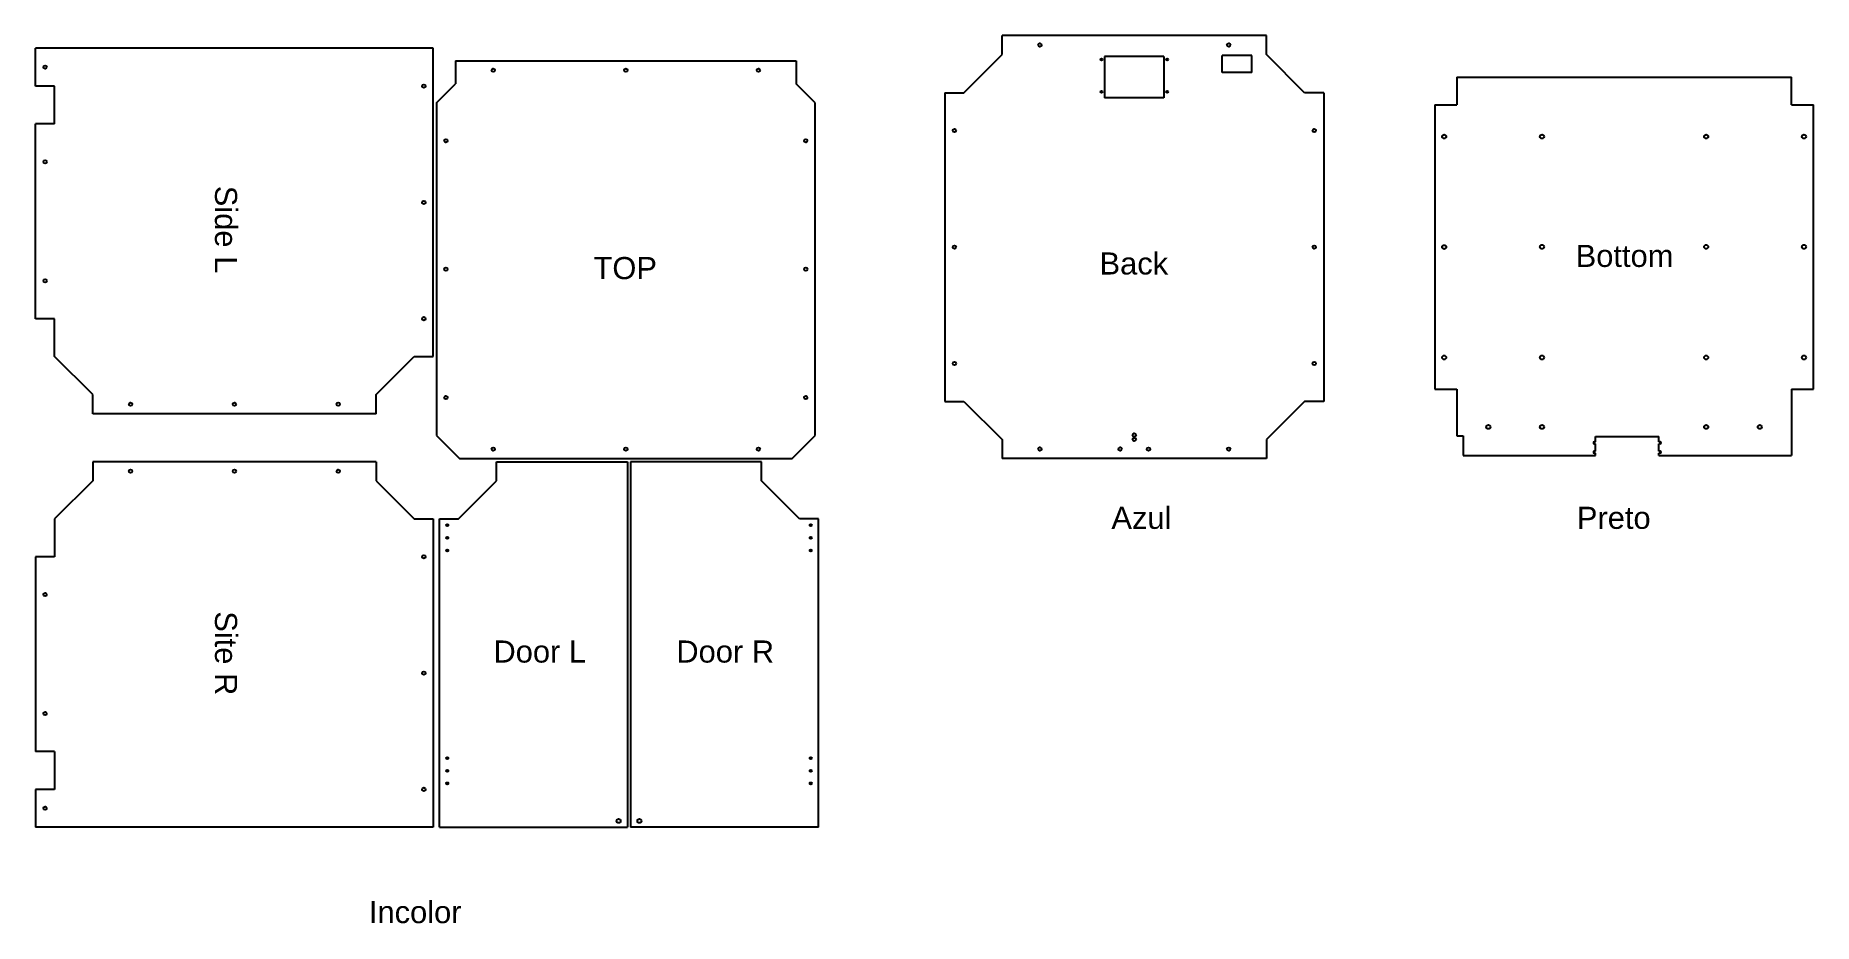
# Model space of a CAD drawing. Header units: millimetres. Extents: x 3397 to 6214, y 686 to 2093.
import ezdxf

# ---------------------------------------------------------------- set-up
doc = ezdxf.new("R2010")
doc.units = ezdxf.units.MM
doc.styles.get("Standard").update_dxf_attribs({"font": 'ARIAL.TTF'})

msp = doc.modelspace()

# ---------------------------------------------------------------- linework, layer by layer
for p, q in [((4928.4, 2062.5), (4928.4, 2092.7)), ((5347.4, 2092.7), (4928.4, 2092.7)), ((5347.4, 2062.5), (5347.4, 2092.7)), ((4027.5, 2072.7), (3397.5, 2072.7)), ((3397.5, 2012.7), (3397.5, 2072.7)), ((4027.5, 1584.2), (4027.5, 2072.7)), ((4868.1, 2002.2), (4928.4, 2062.5)), ((5184.9, 2059.7), (5090.9, 2059.7)), ((5090.9, 2059.7), (5090.9, 1994.2)), ((5184.9, 2059.7), (5184.9, 1994.2)), ((5277.1, 2034), (5277.1, 2061.1)), ((5324, 2061.1), (5277.1, 2061.1)), ((5324, 2034), (5324, 2061.1)), ((5407.7, 2002.2), (5347.4, 2062.5)), ((4062.5, 2052.7), (4602.5, 2052.7)), ((4062.5, 2052.7), (4062.5, 2016.1)), ((4602.5, 2052.7), (4602.5, 2016.1)), ((5324, 2034), (5277.1, 2034)), ((3427.7, 2012.7), (3397.5, 2012.7)), ((3427.7, 1952.7), (3427.7, 2012.7)), ((4032.5, 1986.1), (4062.5, 2016.1)), ((4632.5, 1986.1), (4602.5, 2016.1)), ((4837.9, 2002.2), (4837.9, 1513.2)), ((4837.9, 2002.2), (4868.1, 2002.2)), ((5437.9, 2002.2), (5407.7, 2002.2)), ((5437.9, 2002.2), (5437.9, 1513.2)), ((5648.7, 2026.7), (6178.7, 2026.7)), ((5648.7, 2026.7), (5648.7, 1982.7)), ((6178.7, 1982.7), (6178.7, 2026.7)), ((4032.5, 1986.1), (4032.5, 1459.3)), ((4632.5, 1459.3), (4632.5, 1986.1)), ((5184.9, 1994.2), (5090.9, 1994.2)), ((5613.7, 1982.7), (5648.7, 1982.7)), ((5613.7, 1982.7), (5613.7, 1532.7)), ((6178.7, 1982.7), (6213.7, 1982.7)), ((6213.7, 1532.7), (6213.7, 1982.7)), ((3427.7, 1952.7), (3397.5, 1952.7)), ((3397.5, 1644.2), (3397.5, 1952.7)), ((3427.7, 1644.2), (3397.5, 1644.2)), ((3427.7, 1584.2), (3427.7, 1644.2)), ((3488, 1523.9), (3427.7, 1584.2)), ((3937, 1523.9), (3997.3, 1584.2)), ((3997.3, 1584.2), (4027.5, 1584.2)), ((3488, 1493.7), (3488, 1523.9)), ((3937, 1493.7), (3937, 1523.9)), ((5613.7, 1532.7), (5648.7, 1532.7)), ((5648.7, 1532.7), (5648.7, 1458.7)), ((6178.7, 1532.7), (6213.7, 1532.7)), ((6178.7, 1532.7), (6178.7, 1427.7)), ((3937, 1493.7), (3488, 1493.7)), ((4837.9, 1513.2), (4868.1, 1513.2)), ((4868.1, 1513.2), (4928.4, 1452.9)), ((5407.7, 1513.2), (5347.4, 1452.9)), ((5437.9, 1513.2), (5407.7, 1513.2)), ((4032.5, 1459.3), (4069.1, 1422.7)), ((4595.9, 1422.7), (4632.5, 1459.3)), ((4928.4, 1452.9), (4928.4, 1422.7)), ((5347.4, 1452.9), (5347.4, 1422.7)), ((5648.7, 1458.7), (5658.7, 1458.7)), ((5658.7, 1458.7), (5658.7, 1427.7)), ((5866.7, 1449.3), (5868.7, 1449.3)), ((5866.7, 1446), (5868.7, 1446)), ((5868.7, 1457.7), (5968.7, 1457.7)), ((5868.7, 1449.3), (5868.7, 1457.7)), ((5868.7, 1434.3), (5868.7, 1446)), ((5968.7, 1449.3), (5968.7, 1457.7)), ((5970.7, 1449.3), (5968.7, 1449.3)), ((5968.7, 1434.3), (5968.7, 1446)), ((5970.7, 1446), (5968.7, 1446)), ((3488, 1417.7), (3488, 1387.5)), ((3937, 1417.7), (3488, 1417.7)), ((3937, 1417.7), (3937, 1387.5)), ((4069.1, 1422.7), (4595.9, 1422.7)), ((4127.7, 1417.7), (4335, 1417.7)), ((4127.7, 1387.5), (4127.7, 1417.7)), ((4335, 1417.7), (4335, 838.7)), ((4547.3, 1417.7), (4340, 1417.7)), ((4340, 1417.7), (4340, 838.7)), ((4547.3, 1387.5), (4547.3, 1417.7)), ((5347.4, 1422.7), (4928.4, 1422.7)), ((5658.7, 1427.7), (5868.7, 1427.7)), ((5866.7, 1434.3), (5868.7, 1434.3)), ((5866.7, 1431), (5868.7, 1431)), ((5868.7, 1427.7), (5868.7, 1431)), ((5970.7, 1434.3), (5968.7, 1434.3)), ((5968.7, 1427.7), (5968.7, 1431)), ((5970.7, 1431), (5968.7, 1431)), ((5968.7, 1427.7), (6178.7, 1427.7)), ((3488, 1387.5), (3427.7, 1327.2)), ((3937, 1387.5), (3997.3, 1327.2)), ((4067.4, 1327.2), (4127.7, 1387.5)), ((4607.6, 1327.2), (4547.3, 1387.5)), ((3427.7, 1327.2), (3427.7, 1267.2)), ((3997.3, 1327.2), (4027.5, 1327.2)), ((4027.5, 1327.2), (4027.5, 838.7)), ((4037.2, 1327.2), (4067.4, 1327.2)), ((4037.2, 838.7), (4037.2, 1327.2)), ((4637.8, 1327.2), (4607.6, 1327.2)), ((4637.8, 838.7), (4637.8, 1327.2)), ((3427.7, 1267.2), (3397.5, 1267.2)), ((3397.5, 1267.2), (3397.5, 958.7)), ((3427.7, 958.7), (3397.5, 958.7)), ((3427.7, 958.7), (3427.7, 898.7)), ((3427.7, 898.7), (3397.5, 898.7)), ((3397.5, 898.7), (3397.5, 838.7)), ((4027.5, 838.7), (3397.5, 838.7)), ((4037.2, 838.7), (4335, 838.7)), ((4637.8, 838.7), (4340, 838.7))]:
    msp.add_line(p, q)
for centre, radius in [((4988.4, 2077.7), 2.7), ((5085.9, 2054.7), 1.65), ((5189.9, 2054.7), 1.65), ((5287.4, 2077.7), 2.7), ((3412.5, 2042.7), 2.7), ((4122.5, 2037.7), 2.7), ((4332.5, 2037.7), 2.7), ((4542.5, 2037.7), 2.7), ((4012.5, 2012.7), 2.7), ((5085.9, 2003.7), 1.65), ((5189.9, 2003.7), 1.65), ((4852.9, 1942.2), 2.7), ((5422.9, 1942.2), 2.7), ((4047.5, 1926.1), 2.7), ((4617.5, 1926.1), 2.7), ((5628.7, 1932.7), 3.2), ((5783.7, 1932.7), 3.2), ((6043.7, 1932.7), 3.2), ((6198.7, 1932.7), 3.2), ((3412.6, 1892.7), 2.7), ((4012.5, 1828.4), 2.7), ((4852.9, 1757.7), 2.7), ((5422.9, 1757.7), 2.7), ((5628.7, 1757.7), 3.2), ((5783.7, 1758), 3.2), ((6043.7, 1758), 3.2), ((6198.7, 1758), 3.2), ((4047.5, 1722.7), 2.7), ((4617.5, 1722.7), 2.7), ((3412.6, 1704.2), 2.7), ((4012.5, 1644.2), 2.7), ((5628.7, 1582.7), 3.2), ((5783.7, 1582.7), 3.2), ((6043.7, 1582.7), 3.2), ((6198.7, 1582.7), 3.2), ((4852.9, 1573.2), 2.7), ((5422.9, 1573.2), 2.7), ((4047.5, 1519.3), 2.7), ((4617.5, 1519.3), 2.7), ((3548, 1508.7), 2.7), ((3712.5, 1508.7), 2.7), ((3877, 1508.8), 2.7), ((5698.7, 1472.7), 3.2), ((5783.7, 1472.7), 3.2), ((6043.7, 1472.7), 3.2), ((6128.7, 1472.7), 3.2), ((4122.5, 1437.7), 2.7), ((4332.5, 1437.7), 2.7), ((4542.5, 1437.7), 2.7), ((4988.4, 1437.8), 2.7), ((5115.4, 1437.8), 2.7), ((5137.9, 1460), 2.7), ((5137.9, 1453), 2.7), ((5160.4, 1437.7), 2.7), ((5287.4, 1437.7), 2.7), ((3548, 1402.7), 2.7), ((3712.5, 1402.7), 2.7), ((3877, 1402.6), 2.7), ((4049.7, 1317.2), 1.6), ((4049.7, 1297.2), 1.6), ((4625.3, 1317.2), 1.6), ((4625.3, 1297.2), 1.6), ((4012.5, 1267.2), 2.7), ((4049.7, 1277.2), 1.6), ((4625.3, 1277.2), 1.6), ((3412.6, 1207.2), 2.7), ((4012.5, 1082.9), 2.7), ((3412.6, 1018.7), 2.7), ((4049.7, 948.2), 1.6), ((4049.7, 928.2), 1.6), ((4625.3, 948.2), 1.6), ((4625.3, 928.2), 1.6), ((4012.5, 898.7), 2.7), ((4049.7, 908.2), 1.6), ((4625.3, 908.2), 1.6), ((3412.5, 868.7), 2.7), ((4321, 848.7), 3.2), ((4354, 848.7), 3.2)]:
    msp.add_circle(centre, radius)
for centre, start, end in [((5866.7, 1447.7), 90, 270), ((5970.7, 1447.7), 270, 90), ((5866.7, 1432.7), 90, 270), ((5970.7, 1432.7), 270, 90)]:
    msp.add_arc(centre, 1.65, start, end)

# ---------------------------------------------------------------- texts
at = {"color": 8, "char_height": 35, "attachment_point": 1, "rotation": 270}
for s, insert in [('{\\W1.27516; }Side L', (3716.7, 1872.1)), ('{\\W1.43597; }Site R', (3716.7, 1200.3))]:
    msp.add_mtext_dynamic_manual_height_columns(s, width=169.345, gutter_width=12.5, heights=[0], dxfattribs=dict(at, insert=insert))
at = {"color": 8, "char_height": 35, "attachment_point": 1}
for s, insert in [('{\\W2.37095; }Back', (5050.6, 1749.2)), ('{\\W0.779562; }Bottom', (5826.4, 1761.2)), ('{\\W2.6539; }TOP', (4245.2, 1741.9)), ('{\\W1.03439; }Door L', (4108.7, 1134.5)), ('{\\W0.694324; }Door R', (4403, 1134.5))]:
    msp.add_mtext_dynamic_manual_height_columns(s, width=169.345, gutter_width=12.5, heights=[0], dxfattribs=dict(at, insert=insert))
at = {"color": 1, "char_height": 35, "attachment_point": 1}
for s, insert in [('{\\W2.85864; }Azul', (5062.8, 1346.3)), ('{\\W2.1372; }Preto', (5809.9, 1346.3)), ('Incolor', (3925.5, 721.8))]:
    msp.add_mtext_dynamic_manual_height_columns(s, width=169.345, gutter_width=12.5, heights=[0], dxfattribs=dict(at, insert=insert))

doc.saveas('drawing.dxf')
